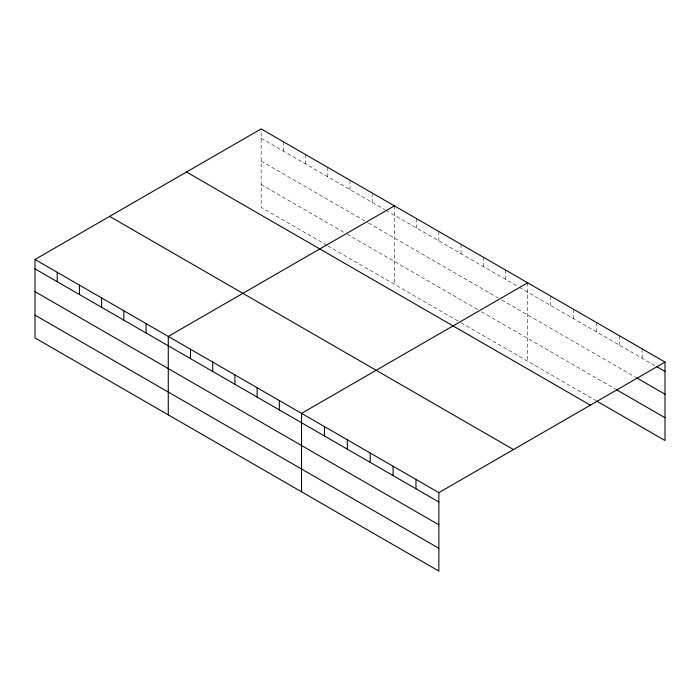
<?xml version="1.0" encoding="UTF-8"?>
<svg xmlns="http://www.w3.org/2000/svg" width="700" height="700" viewBox="0 0 700 700"><rect width="100%" height="100%" fill="white"/><g stroke="black" fill="none" stroke-linecap="round" stroke-linejoin="round"><path stroke-width="0.53" stroke-dasharray="3.5 2.62" d="M326.856 245.289L261.144 207.349L261.144 128.923M261.144 138.285L385.166 209.886M386.085 210.42L518.438 286.834M519.356 287.368L654.929 365.636M261.144 161.079L367.579 222.53M368.506 223.064L498.076 297.868M501.778 300.002L635.705 377.326M261.144 184.564L346.29 233.721M347.217 234.255L477.715 309.592M481.416 311.727L615.571 389.183M327.784 245.822L460.127 322.236M461.055 322.77L595.429 400.348M642.119 348.871L642.119 358.234M619.229 335.659L619.229 345.021M596.347 322.446L596.347 331.809M573.457 309.234L573.457 318.596M550.576 296.021L550.576 305.384M527.686 282.809L527.686 361.244M505.479 269.981L505.479 279.352M483.262 257.162L483.262 266.525M461.055 244.335L461.055 253.706M438.839 231.516L438.839 240.879M416.631 218.689L416.631 228.051M394.415 205.861L394.415 284.296M372.207 193.043L372.207 202.405M349.991 180.215L349.991 189.586M327.784 167.396L327.784 176.759M305.567 154.569L305.567 163.931M283.36 141.741L283.36 151.112"/><path stroke-width="1.05" d="M438.856 524.808L438.856 492.651L35 259.481L35 337.916L438.856 571.077L438.856 524.808L35 291.637M596.347 400.881L665 440.519L665 362.084L261.144 128.923L35 259.481M394.415 205.861L168.271 336.429L168.271 414.864M527.686 282.809L301.543 413.376L301.543 491.802M438.856 492.651L665 362.084M656.758 366.695L665 371.446M636.624 377.86L665 394.24M616.481 389.716L665 417.725M186.515 172.008L590.371 405.169M109.629 216.396L513.485 449.566M35 268.852L438.856 502.014M35 315.123L438.856 548.284M415.966 479.439L415.966 488.801M393.085 466.226L393.085 475.589M370.204 453.014L370.204 462.376M347.314 439.801L347.314 449.164M324.433 426.589L324.433 435.951M279.335 400.549L279.335 409.911M257.119 387.721L257.119 397.092M234.911 374.902L234.911 384.265M212.695 362.075L212.695 371.438M190.487 349.256L190.487 358.619M146.064 323.601L146.064 332.973M123.847 310.783L123.847 320.145M101.64 297.955L101.64 307.317M79.424 285.136L79.424 294.499M57.216 272.309L57.216 281.671"/></g></svg>
